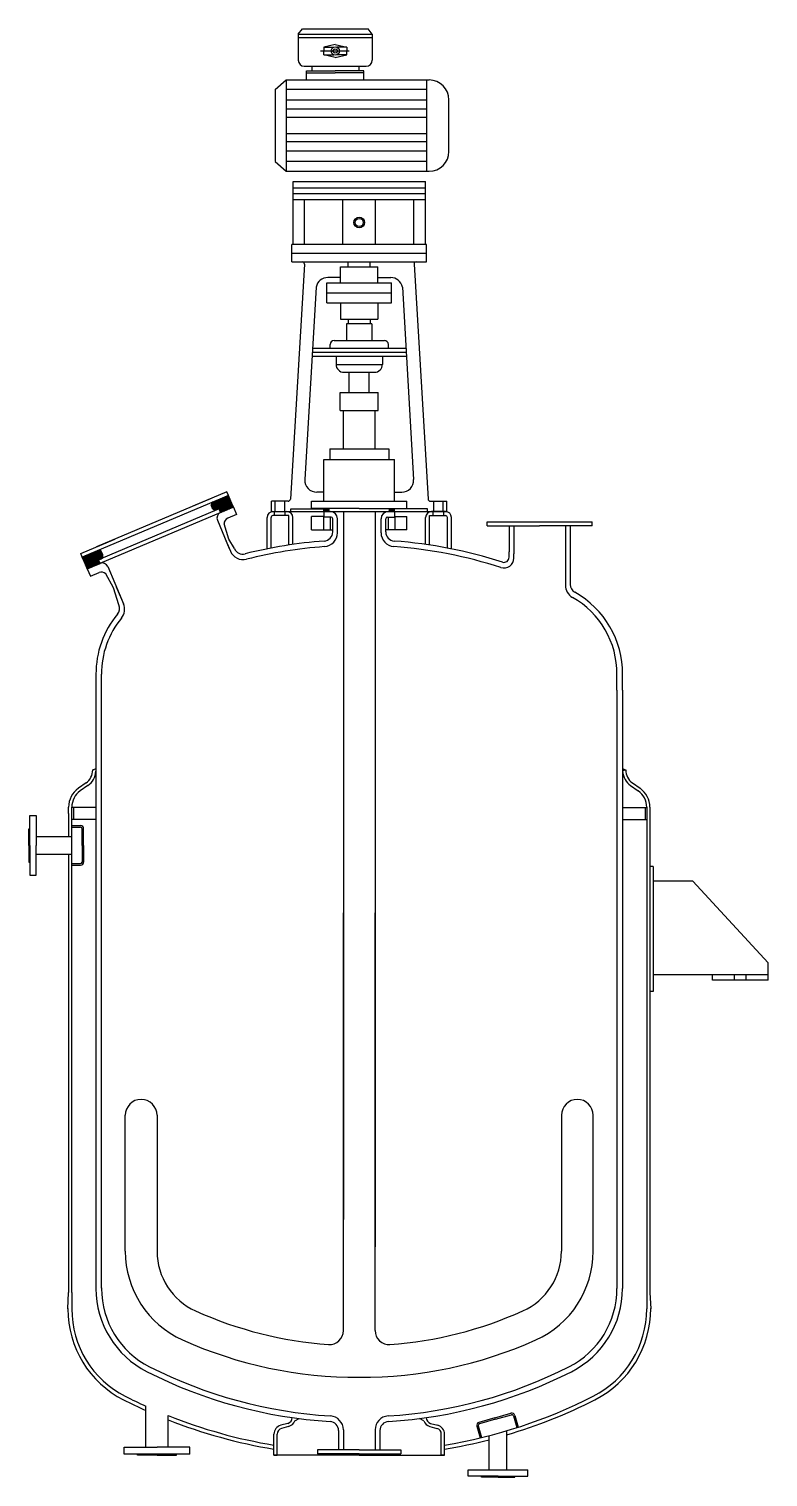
# Model space of a CAD drawing. Extents: x -1761 to -213, y -554 to 626.
# Drawn here: x -1200 to -1013.6, y -554.3 to -189.4 of the extents above; entities that cross this region are included whole.
import ezdxf

# ---------------------------------------------------------------- set-up
doc = ezdxf.new("R2010")
doc.units = 0
doc.linetypes.add('BORDER', pattern=[17, 12, -1, 1, -1, 1, -1])
doc.layers.get('0').update_dxf_attribs({"color": 8, "linetype": 'CONTINUOUS'})
for name, color, linetype in [('1', 8, 'CONTINUOUS'), ('6', 1, 'BORDER'), ('85', 7, 'CONTINUOUS')]:
    doc.layers.add(name, color=color, linetype=linetype)

# ---------------------------------------------------------------- blocks, each defined once
blk = doc.blocks.new('*U8')
at = {"layer": '1'}
for p, q in [((-640.39, 448.41), (-640.54, 448.26)), ((-640.11, 448.41), (-640.54, 447.98)), ((-639.83, 448.41), (-640.54, 447.7)), ((-639.76, 447.61), (-640.54, 448.39)), ((-640.04, 447.61), (-640.54, 448.11)), ((-640.32, 447.61), (-640.54, 447.82, 1)), ((-639.54, 448.41), (-640.34, 447.61)), ((-639.48, 447.61), (-640.28, 448.41)), ((-639.26, 448.41), (-640.06, 447.61)), ((-639.23, 447.65), (-639.99, 448.41)), ((-639.23, 448.15), (-639.78, 447.61)), ((-639.23, 447.93), (-639.71, 448.41)), ((-639.23, 447.87), (-639.5, 447.61)), ((-639.23, 448.22), (-639.43, 448.41))]:
    blk.add_line(p, q, dxfattribs=at)
blk = doc.blocks.new('*U2')
at = {"layer": '1'}
for p, q in [((-624.04, 448.22), (-623.85, 448.41)), ((-624.04, 447.93), (-623.57, 448.41)), ((-624.04, 447.65), (-623.28, 448.41)), ((-624.04, 448.15), (-623.5, 447.61)), ((-624.04, 447.87), (-623.78, 447.61, 1)), ((-624.02, 448.41), (-623.22, 447.61)), ((-623.8, 447.61), (-623, 448.41)), ((-623.73, 448.41), (-622.93, 447.61)), ((-623.52, 447.61), (-622.74, 448.39)), ((-623.45, 448.41), (-622.74, 447.7)), ((-623.24, 447.61), (-622.74, 448.11)), ((-623.17, 448.41), (-622.74, 447.98)), ((-622.95, 447.61), (-622.74, 447.82)), ((-622.89, 448.41), (-622.74, 448.26))]:
    blk.add_line(p, q, dxfattribs=at)
blk = doc.blocks.new('*U3')
at = {"layer": '1'}
for p, q in [((-565.24, 382.85), (-565.24, 382.86)), ((-565.24, 382.84), (-564.81, 382.41)), ((-565.24, 382.57), (-565.06, 382.75)), ((-565.24, 382.29), (-564.88, 382.65)), ((-565.24, 382.56), (-564.99, 382.31)), ((-565.24, 382.28), (-565.17, 382.21, 1)), ((-564.86, 382.38), (-564.7, 382.55))]:
    blk.add_line(p, q, dxfattribs=at)

msp = doc.modelspace()

# ---------------------------------------------------------------- linework, layer by layer
at = {"layer": '1'}
for p, q in [((-1132.07355, -190.73733), (-1131.01748, -189.44612)), ((-1131.01748, -189.44612), (-1114.46961, -189.44612)), ((-1131.01748, -189.44612), (-1114.46961, -189.44612)), ((-1113.41355, -190.73733), (-1114.46961, -189.44612, 6.28319)), ((-1132.07355, -190.73733), (-1113.41055, -190.73733)), ((-1132.07355, -190.73733), (-1132.07355, -197.33965)), ((-1132.07355, -191.58287), (-1113.41055, -191.58287)), ((-1113.41055, -190.73733), (-1113.41055, -197.33965)), ((-1122.74355, -193.40119), (-1125.63254, -194.01305)), ((-1125.63254, -194.01305), (-1123.12684, -194.01305)), ((-1125.63254, -194.01305), (-1125.63254, -194.99816)), ((-1125.63254, -195.98327), (-1125.63254, -194.99816)), ((-1125.63254, -195.98327), (-1123.12684, -195.98327)), ((-1122.74355, -196.59512), (-1125.63254, -195.98327)), ((-1122.74355, -193.40119), (-1119.85455, -194.01305)), ((-1122.74355, -196.59512), (-1119.85455, -195.98327)), ((-1119.85455, -194.01305), (-1122.36025, -194.01305)), ((-1119.85455, -195.98327), (-1122.36025, -195.98327)), ((-1119.85455, -194.01305), (-1119.85455, -194.99816)), ((-1119.85455, -195.98327), (-1119.85455, -194.99816)), ((-1130.57355, -198.83965), (-1114.91055, -198.83965)), ((-1129.99132, -200.00132), (-1122.74355, -200.00132, 6.28319)), ((-1129.99132, -202.30466), (-1129.99132, -200.00132)), ((-1129.99132, -200.52152), (-1122.74355, -200.52152)), ((-1128.68402, -198.83965), (-1128.68402, -200.00132)), ((-1115.49577, -200.00132), (-1122.74355, -200.00132)), ((-1115.49577, -200.52152), (-1122.74355, -200.52152)), ((-1116.80307, -198.83965), (-1116.80307, -200.00132)), ((-1115.49577, -202.30466), (-1115.49577, -200.00132)), ((-1137.92095, -204.72451), (-1135.13577, -202.30466)), ((-1135.13577, -202.30466), (-1099.08021, -202.30466, 1)), ((-1135.13577, -202.30466), (-1135.13577, -225.30999)), ((-1099.72507, -202.30466), (-1099.72507, -225.30999, 6.28319)), ((-1137.92095, -204.72451), (-1137.92095, -222.87947)), ((-1099.72507, -204.73552), (-1135.13577, -204.73552)), ((-1099.72507, -207.39371), (-1135.13577, -207.39371)), ((-1094.08021, -220.30999), (-1094.08021, -207.30466)), ((-1099.72507, -209.68972), (-1135.13577, -209.68972)), ((-1099.72507, -211.77312), (-1135.13577, -211.77312)), ((-1099.72507, -215.83619), (-1135.13577, -215.83619)), ((-1099.72507, -217.91959), (-1135.13577, -217.91959)), ((-1099.72507, -220.2156), (-1135.13577, -220.2156)), ((-1137.92095, -222.87947), (-1135.13577, -225.30999)), ((-1099.72507, -222.87379), (-1135.13577, -222.87379)), ((-1135.13577, -225.30999), (-1099.08021, -225.30999)), ((-1133.36206, -227.893), (-1100.02674, -227.893)), ((-1133.36206, -243.74612), (-1133.36206, -227.893)), ((-1133.36206, -229.44612), (-1100.02674, -229.44612, 6.28319)), ((-1133.36206, -229.44612), (-1100.02674, -229.44612)), ((-1100.02674, -243.74612), (-1100.02674, -227.893)), ((-1133.36206, -230.92401), (-1100.02674, -230.92401)), ((-1133.36206, -232.40191), (-1100.02674, -232.40191)), ((-1130.47692, -243.74612), (-1130.47692, -232.40191)), ((-1120.82774, -243.74612), (-1120.82774, -232.40191)), ((-1112.56106, -243.74612), (-1112.56106, -232.40191)), ((-1102.91188, -243.74612), (-1102.91188, -232.40191)), ((-1099.6944, -243.74612), (-1133.6944, -243.74612)), ((-1133.6944, -248.14612), (-1133.6944, -243.74612)), ((-1099.6944, -248.14612), (-1099.6944, -243.74612, 6.28319)), ((-1133.6944, -245.94612), (-1099.6944, -245.94612)), ((-1133.6944, -245.94612), (-1099.6944, -245.94612)), ((-1130.53124, -248.67585), (-1134.05791, -307.8818)), ((-1133.6944, -248.14612), (-1099.6944, -248.14612)), ((-1121.39032, -249.3631), (-1111.99848, -249.3631)), ((-1121.39032, -253.44612), (-1121.39032, -249.3631)), ((-1119.48514, -249.3631), (-1119.48514, -248.14612, 6.28319)), ((-1113.90366, -249.3631), (-1113.90366, -248.14612)), ((-1111.99848, -253.44612), (-1111.99848, -249.3631)), ((-1102.85756, -248.67585), (-1099.33089, -307.8818, 6.28319)), ((-1127.56124, -254.48223), (-1130.40691, -302.99631)), ((-1124.86495, -253.44612), (-1108.52385, -253.44612)), ((-1124.86495, -258.44612), (-1124.86495, -253.44612)), ((-1121.39032, -252.07357), (-1124.6201, -252.07357, 6.28319)), ((-1111.99848, -252.07357), (-1108.7687, -252.07357)), ((-1108.52385, -258.44612), (-1108.52385, -253.44612)), ((-1105.82756, -254.48223), (-1102.98189, -302.99631, 6.28319)), ((-1124.86495, -255.94612), (-1108.52385, -255.94612)), ((-1124.86495, -258.44612), (-1108.52385, -258.44612)), ((-1121.39032, -258.44612), (-1121.39032, -262.52914)), ((-1111.99848, -258.44612), (-1111.99848, -262.52914)), ((-1121.39032, -262.52914), (-1111.99848, -262.52914)), ((-1119.48514, -262.52914), (-1119.48514, -263.74612)), ((-1113.90366, -262.52914), (-1113.90366, -263.74612)), ((-1113.48514, -263.74612), (-1119.90366, -263.74612)), ((-1119.90366, -263.74612), (-1119.90366, -267.94612)), ((-1113.48514, -263.74612), (-1113.48514, -267.94612)), ((-1104.89117, -269.94612), (-1128.49763, -269.94612)), ((-1124.03446, -269.94612), (-1124.03446, -268.94612)), ((-1123.03446, -267.94612), (-1110.35434, -267.94612)), ((-1109.35434, -269.94612), (-1109.35434, -268.94612, 6.28319)), ((-1104.77386, -271.94612), (-1128.61494, -271.94612)), ((-1104.83252, -270.94612), (-1128.55628, -270.94612)), ((-1122.54576, -271.94612), (-1122.54576, -273.95485, 6.28319)), ((-1110.84305, -271.94612), (-1110.84305, -273.95485)), ((-1122.54576, -273.95485), (-1110.84305, -273.95485)), ((-1120.54576, -275.95485), (-1112.84305, -275.95485, 6.28319)), ((-1119.1944, -281.04612), (-1119.1944, -275.95485)), ((-1114.1944, -281.04612), (-1114.1944, -275.95485)), ((-1121.48623, -281.04612), (-1111.90257, -281.04612)), ((-1121.48623, -285.54612), (-1121.48623, -281.04612)), ((-1111.90257, -285.54612), (-1111.90257, -281.04612)), ((-1121.48623, -285.54612), (-1111.90257, -285.54612)), ((-1120.6944, -295.24612), (-1120.6944, -285.54612)), ((-1112.6944, -295.24612), (-1112.6944, -285.54612)), ((-1124.13403, -295.24612), (-1109.25478, -295.24612)), ((-1124.13403, -295.24612), (-1124.13403, -297.90729)), ((-1109.25478, -295.24612), (-1109.25478, -297.90729)), ((-1125.59357, -297.90729), (-1107.79523, -297.90729)), ((-1125.59357, -308.44612), (-1125.59357, -297.90729)), ((-1107.79523, -308.44612), (-1107.79523, -297.90729)), ((-1150.06871, -306.05322), (-1158.644, -309.67299)), ((-1149.67982, -306.97451), (-1150.06871, -306.05322, 6.28319)), ((-1125.59357, -306.16989), (-1127.40861, -306.17198)), ((-1107.79523, -306.16989), (-1105.9802, -306.17198)), ((-1149.67982, -306.97451), (-1186.53121, -322.53007)), ((-1148.82427, -309.00133), (-1185.67565, -324.5569)), ((-1148.43538, -309.92262), (-1185.28676, -325.47818)), ((-1154.03757, -307.72854), (-1182.95123, -319.93347, 6.28319)), ((-1153.7418, -310.20875), (-1153.97514, -309.65598, 6.28319)), ((-1153.54922, -308.60784), (-1149.67982, -306.97451, 6.28319)), ((-1148.82427, -309.00133), (-1152.69366, -310.63467)), ((-1148.43538, -309.92262), (-1151.65987, -311.28373)), ((-1148.82427, -309.00133), (-1149.67982, -306.97451, 6.28319)), ((-1148.43538, -309.92262), (-1148.82427, -309.00133)), ((-1148.43538, -309.92262), (-1147.6576, -311.76519)), ((-1134.65685, -308.44612), (-1138.7944, -308.44612)), ((-1138.7944, -311.04612), (-1138.7944, -308.44612)), ((-1137.8944, -311.04612), (-1137.8944, -308.44612)), ((-1135.4944, -311.04612), (-1135.4944, -308.44612)), ((-1128.6944, -308.44612), (-1104.6944, -308.44612)), ((-1128.6944, -310.24612), (-1128.6944, -308.44612)), ((-1128.6944, -310.24612), (-1128.6944, -308.44612)), ((-1104.6944, -310.24612), (-1104.6944, -308.44612)), ((-1104.6944, -310.24612), (-1104.6944, -308.44612)), ((-1098.73195, -308.44612), (-1094.5944, -308.44612, 1)), ((-1097.8944, -311.04612), (-1097.8944, -308.44612)), ((-1095.4944, -311.04612), (-1095.4944, -308.44612)), ((-1094.5944, -311.04612), (-1094.5944, -308.44612)), ((-1152.45847, -313.24899), (-1149.46881, -320.33154)), ((-1151.65987, -311.28373), (-1152.04876, -310.36244)), ((-1147.6576, -311.76519, -6.28319), (-1149.86868, -312.69852, 6.28319)), ((-1139.9444, -320.45134), (-1139.9444, -312.54612)), ((-1138.9444, -320.25555), (-1138.9444, -312.54612)), ((-1138.7944, -311.04612), (-1094.5944, -311.04612, 1)), ((-1138.7944, -311.04612), (-1094.5944, -311.04612)), ((-1138.7944, -311.04612), (-1094.5944, -311.04612)), ((-1138.4444, -311.04612), (-1134.9444, -311.04612)), ((-1134.4444, -312.04612), (-1138.4444, -312.04612)), ((-1138.0444, -312.04612), (-1138.0444, -311.04612, 6.28319)), ((-1135.3444, -312.04612), (-1135.3444, -311.04612, 6.28319)), ((-1134.4444, -319.48418), (-1134.4444, -312.04612, 1)), ((-1133.9444, -310.34612), (-1125.5944, -310.34612)), ((-1133.9444, -311.04612), (-1133.9444, -310.34612)), ((-1133.4444, -319.33692), (-1133.4444, -312.54612)), ((-1116.6944, -310.24612), (-1128.6944, -310.24612, 1)), ((-1125.5944, -312.24612), (-1128.6944, -312.24612, 6.28319)), ((-1128.6944, -315.64612), (-1128.6944, -312.24612)), ((-1125.6944, -312.24612), (-1125.6944, -315.64612)), ((-1123.7944, -312.44612), (-1125.6944, -312.44612)), ((-1125.5944, -311.04612), (-1125.5944, -310.24612)), ((-1125.5944, -311.04612), (-1107.7944, -311.04612)), ((-1125.5944, -311.04612), (-1125.5944, -312.44612)), ((-1124.2894, -311.04612), (-1124.2894, -310.24612)), ((-1123.9944, -312.44612), (-1123.9944, -315.64612, 6.28319)), ((-1123.3944, -316.18213), (-1123.3944, -312.84612)), ((-1122.1944, -316.38269), (-1122.1944, -312.84612, 1)), ((-1120.6944, -311.04612), (-1120.6944, -489.41948, 6.28319)), ((-1120.6944, -311.04612), (-1120.6944, -489.41948)), ((-1116.6944, -310.24612), (-1104.6944, -310.24612)), ((-1112.6944, -311.04612), (-1112.6944, -496.2741)), ((-1112.6944, -311.04612), (-1112.6944, -496.2741, 1)), ((-1111.1944, -316.38269), (-1111.1944, -312.84612)), ((-1109.9944, -316.18213), (-1109.9944, -312.84612)), ((-1109.5944, -312.44612), (-1107.6944, -312.44612)), ((-1109.3944, -312.44612), (-1109.3944, -315.64612)), ((-1109.0994, -311.04612), (-1109.0994, -310.24612)), ((-1107.7944, -311.04612), (-1107.7944, -310.24612)), ((-1099.4444, -310.34612), (-1107.7944, -310.34612)), ((-1107.7944, -311.04612), (-1107.7944, -312.44612)), ((-1107.7944, -312.24612), (-1104.6944, -312.24612, 6.28319)), ((-1107.6944, -312.24612), (-1107.6944, -315.64612)), ((-1104.6944, -315.64612), (-1104.6944, -312.24612)), ((-1104.6944, -315.64612), (-1104.6944, -312.24612)), ((-1099.9444, -319.33692), (-1099.9444, -312.54612)), ((-1099.4444, -311.04612), (-1099.4444, -310.34612)), ((-1098.9444, -312.04612), (-1094.9444, -312.04612)), ((-1098.9444, -319.48418), (-1098.9444, -312.04612)), ((-1094.9444, -311.04612), (-1098.4444, -311.04612)), ((-1098.0444, -312.04612), (-1098.0444, -311.04612, 6.28319)), ((-1095.3444, -312.04612), (-1095.3444, -311.04612, 6.28319)), ((-1094.4444, -320.25555), (-1094.4444, -312.54612)), ((-1093.4444, -320.45134), (-1093.4444, -312.54612)), ((-1084.4444, -313.61405), (-1057.9444, -313.61405)), ((-1084.4444, -314.61405), (-1084.4444, -313.61405)), ((-1057.9444, -314.61405), (-1057.9444, -313.61405)), ((-1149.58255, -318.00494), (-1150.77016, -314.15572)), ((-1128.6944, -315.64612), (-1123.3944, -315.64612)), ((-1104.6944, -315.64612), (-1109.9944, -315.64612)), ((-1084.4444, -314.61405), (-1071.1944, -314.61405, 6.28319)), ((-1078.8944, -314.61405), (-1078.8944, -321.16606)), ((-1077.6944, -314.61405), (-1077.6944, -321.71786)), ((-1057.9444, -314.61405), (-1071.1944, -314.61405)), ((-1064.6944, -314.61405), (-1064.6944, -327.21891)), ((-1063.4944, -314.61405), (-1063.4944, -327.73134)), ((-1186.92009, -321.60879), (-1178.34481, -317.98902)), ((-1182.66181, -320.89674), (-1186.53121, -322.53007)), ((-1150.31958, -318.31606), (-1149.18068, -321.01413, 6.28319)), ((-1148.15385, -320.361), (-1149.58255, -318.00494)), ((-1186.53121, -322.53007), (-1186.92009, -321.60879)), ((-1185.67565, -324.5569), (-1186.53121, -322.53007, 6.28319)), ((-1185.67565, -324.5569), (-1181.80625, -322.92357)), ((-1185.28676, -325.47818), (-1185.67565, -324.5569)), ((-1185.28676, -325.47818), (-1182.06226, -324.11707)), ((-1182.06226, -324.11707), (-1182.45115, -323.19579, 6.28319)), ((-1181.38034, -321.87543), (-1181.61367, -321.32266)), ((-1078.8944, -322.54682), (-1078.8944, -321.16376)), ((-1077.6944, -322.75684), (-1077.6944, -321.6703, 6.28319)), ((-1185.28676, -325.47818), (-1184.50898, -327.32075)), ((-1184.50898, -327.32075, -6.28319), (-1182.2979, -326.38742, 6.28319)), ((-1178.69514, -330.29384), (-1180.62493, -326.7579, 6.28319)), ((-1180.097, -324.91567), (-1176.57937, -333.24899)), ((-1064.6944, -327.15781), (-1064.6944, -329.61173, 6.28319)), ((-1063.4944, -327.66434), (-1063.4944, -329.38226)), ((-1177.33839, -334.53659), (-1178.69514, -330.29384)), ((-1177.95811, -329.98273), (-1176.1451, -334.27779)), ((-1183.09392, -352.04612), (-1183.0944, -506.65255)), ((-1181.6944, -506.75242), (-1181.69389, -352.04612)), ((-1051.6944, -356.04612), (-1051.6944, -351.89625)), ((-1051.6944, -356.04612), (-1051.6944, -351.89625)), ((-1050.2944, -356.04612), (-1050.2944, -351.89625, 6.28319)), ((-1050.2944, -356.04612), (-1050.2944, -351.89625, 6.28319)), ((-1051.6944, -356.04612), (-1051.6944, -506.64051)), ((-1051.6944, -356.04612), (-1051.6944, -360.94612)), ((-1050.2944, -356.04612), (-1050.2944, -506.79599)), ((-1051.6944, -366.14612), (-1051.6944, -506.64051)), ((-1051.6944, -366.14612), (-1051.6944, -506.64051)), ((-1181.6944, -506.75242), (-1181.6944, -371.04612)), ((-1050.2944, -371.06262), (-1050.2944, -506.79599)), ((-1050.2944, -371.06262), (-1050.2944, -506.79599)), ((-1050.2944, -371.06262), (-1050.2944, -506.79599)), ((-1183.6944, -376.14612), (-1183.0944, -375.79971, 6.28319)), ((-1049.6944, -376.14612), (-1050.2944, -375.79971, 6.28319)), ((-1049.6944, -376.14612), (-1050.2944, -375.79971, 6.28319)), ((-1185.60009, -379.42273), (-1187.52114, -380.76786)), ((-1183.6944, -376.14612), (-1183.8944, -376.14612)), ((-1049.6944, -376.14612), (-1050.2944, -376.49253)), ((-1049.6944, -376.14612), (-1050.2944, -376.49253)), ((-1049.6944, -376.14612), (-1049.4944, -376.14612)), ((-1049.6944, -376.14612), (-1049.4944, -376.14612)), ((-1047.78871, -379.42273), (-1045.86766, -380.76786)), ((-1185.14123, -380.07805), (-1187.06228, -381.42318, 6.28319)), ((-1048.24757, -380.07805), (-1046.32652, -381.42318, 6.28319)), ((-1189.9944, -387.14612), (-1189.9944, -385.51894)), ((-1189.1944, -387.14612), (-1189.1944, -385.51894)), ((-1183.0944, -385.64612), (-1189.1944, -385.64612)), ((-1188.7944, -385.64612), (-1188.7944, -388.64612)), ((-1050.2944, -385.64612), (-1044.1944, -385.64612)), ((-1044.5944, -385.64612), (-1044.5944, -388.64612)), ((-1044.1944, -385.51894), (-1044.1944, -511.96328)), ((-1044.1944, -385.51894), (-1044.1944, -511.96328)), ((-1044.1944, -385.51894), (-1044.1944, -511.96328)), ((-1043.3944, -385.51894), (-1043.3944, -507.79457)), ((-1043.3944, -385.51894), (-1043.3944, -507.79457)), ((-1199.7944, -395.14612), (-1199.7944, -387.64612)), ((-1199.7944, -387.64612), (-1198.1944, -387.64612)), ((-1198.1944, -387.64612), (-1198.1944, -395.14612)), ((-1189.9944, -387.14612), (-1189.9944, -392.89612)), ((-1189.1944, -472.78016), (-1189.1944, -387.22176, 1)), ((-1183.0944, -388.64612), (-1189.1944, -388.64612)), ((-1189.1944, -390.14612), (-1186.9944, -390.14612)), ((-1050.2944, -388.64612), (-1044.1944, -388.64612)), ((-1199.9944, -395.14612), (-1199.9944, -390.94612)), ((-1199.9944, -390.94612), (-1199.7944, -390.94612)), ((-1198.1944, -392.89612), (-1189.1944, -392.89612)), ((-1189.1944, -390.54612), (-1186.9944, -390.54612)), ((-1186.5944, -395.14612), (-1186.5944, -390.94612, 6.28319)), ((-1186.1944, -395.14612), (-1186.1944, -390.94612, 6.28319)), ((-1199.9944, -395.14612), (-1199.9944, -399.34612)), ((-1199.7944, -395.14612), (-1199.7944, -402.64612)), ((-1198.1944, -402.64612), (-1198.1944, -395.14612)), ((-1198.1944, -397.39612), (-1189.1944, -397.39612)), ((-1189.9944, -397.39612), (-1189.9944, -471.29612)), ((-1186.5944, -395.14612), (-1186.5944, -399.34612)), ((-1186.1944, -395.14612), (-1186.1944, -399.34612)), ((-1199.9944, -399.34612), (-1199.7944, -399.34612)), ((-1189.1944, -399.74612), (-1186.9944, -399.74612)), ((-1189.1944, -400.14612), (-1186.9944, -400.14612)), ((-1042.5944, -400.46525), (-1043.3944, -400.46525)), ((-1042.5944, -400.46525), (-1042.5944, -431.96525)), ((-1199.7944, -402.64612), (-1198.1944, -402.64612)), ((-1032.5944, -404.14612), (-1042.5944, -404.14612)), ((-1032.5944, -404.14612), (-1013.5944, -424.74612)), ((-1112.6944, -517.40517), (-1112.6944, -412.16413)), ((-1120.6944, -517.40517), (-1120.6944, -420.07251, 6.28319)), ((-1013.5944, -429.14612), (-1013.5944, -424.74612)), ((-1013.5944, -427.74612), (-1042.5944, -427.74612)), ((-1027.5944, -429.14612), (-1027.5944, -427.74612)), ((-1013.5944, -429.14612), (-1027.5944, -429.14612)), ((-1022.0944, -429.14612), (-1022.0944, -427.74612)), ((-1019.0944, -429.14612), (-1019.0944, -427.74612)), ((-1042.5944, -431.96525), (-1043.3944, -431.96525)), ((-1175.6944, -497.4018), (-1175.6944, -463.14834, 1)), ((-1175.6944, -497.4018), (-1175.6944, -463.14834)), ((-1167.6944, -463.14834), (-1167.6944, -497.4018, 6.28319)), ((-1065.6944, -463.14834), (-1065.6944, -497.4018, 6.28319)), ((-1057.6944, -497.4018), (-1057.6944, -463.14834, 6.28319)), ((-1057.6944, -497.4018), (-1057.6944, -463.14834)), ((-1189.9944, -470.57545), (-1189.9944, -507.79612)), ((-1189.1944, -507.79612), (-1189.1944, -469.09142)), ((-1183.0944, -506.64612), (-1183.0944, -506.79599)), ((-1181.6944, -506.64612), (-1181.6944, -506.79599, 6.28319)), ((-1051.6944, -506.64612), (-1051.6944, -506.79599, 6.28319)), ((-1050.2944, -506.64612), (-1050.2944, -506.79599, 6.28319)), ((-1190.1944, -511.96328), (-1189.9944, -507.79612)), ((-1189.1944, -507.79612), (-1189.1944, -511.96328)), ((-1043.3944, -507.79457), (-1043.1944, -511.96328, 6.28319)), ((-1190.1944, -511.79612), (-1190.1944, -511.96328)), ((-1189.1944, -511.79612), (-1189.1944, -511.96328)), ((-1044.1944, -511.79612), (-1044.1944, -511.96328)), ((-1043.1944, -511.79612), (-1043.1944, -511.96328)), ((-1170.5444, -546.75359), (-1170.5444, -536.4176)), ((-1164.8444, -546.75359), (-1164.8444, -538.83844)), ((-1132.94795, -540.16007), (-1131.88613, -539.56746)), ((-1100.44085, -540.16007), (-1101.50267, -539.56746, 6.28319)), ((-1100.44085, -540.16007), (-1101.50267, -539.56746)), ((-1082.4634, -539.36878), (-1086.5007, -540.52645)), ((-1082.35315, -539.75328), (-1086.39044, -540.91096)), ((-1082.4634, -539.36878), (-1078.4261, -538.2111, 6.28319)), ((-1082.35315, -539.75328), (-1078.31585, -538.59561)), ((-1077.82109, -538.86986), (-1076.96602, -541.85182)), ((-1077.43658, -538.7596), (-1076.58501, -541.7294, 6.28319)), ((-1138.1944, -548.83379), (-1138.1944, -543.4822)), ((-1137.3944, -548.83379), (-1137.3944, -543.4822)), ((-1134.70617, -540.78268), (-1136.48968, -541.26057, 6.28319)), ((-1134.49912, -541.55542), (-1136.28263, -542.03331, 6.28319)), ((-1121.8944, -542.61288), (-1121.8944, -547.44612)), ((-1120.6944, -542.41249), (-1120.6944, -547.44612)), ((-1112.6944, -542.41249), (-1112.6944, -547.44612)), ((-1111.4944, -542.61288), (-1111.4944, -547.44612)), ((-1098.88968, -541.55542), (-1097.10617, -542.03331, 6.28319)), ((-1098.68263, -540.78268), (-1096.89912, -541.26057, 6.28319)), ((-1095.9944, -548.83379), (-1095.9944, -543.4822)), ((-1095.1944, -548.83379), (-1095.1944, -543.4822)), ((-1087.0492, -541.51597), (-1086.21187, -544.43609)), ((-1086.66469, -541.40572), (-1085.82273, -544.34198)), ((-1079.4444, -552.50278), (-1079.4444, -542.61685)), ((-1175.9444, -546.75359), (-1167.6944, -546.75359)), ((-1175.9444, -548.55359), (-1175.9444, -546.75359)), ((-1159.4444, -546.75359), (-1167.6944, -546.75359)), ((-1159.4444, -548.55359), (-1159.4444, -546.75359)), ((-1083.9444, -552.50278), (-1083.9444, -543.86986)), ((-1159.4444, -548.55359), (-1175.9444, -548.55359)), ((-1172.6444, -548.75359), (-1172.6444, -548.55359)), ((-1167.6944, -548.75359), (-1172.6444, -548.75359)), ((-1167.6944, -548.75359), (-1162.7444, -548.75359)), ((-1162.7444, -548.75359), (-1162.7444, -548.55359)), ((-1116.6944, -548.83379), (-1138.1944, -548.83379)), ((-1138.1944, -548.83379), (-1137.3944, -548.83379)), ((-1116.6944, -547.44612), (-1127.1944, -547.44612)), ((-1127.1944, -547.44612), (-1127.1944, -548.44612)), ((-1116.6944, -548.44612), (-1127.1944, -548.44612)), ((-1116.6944, -547.44612), (-1106.1944, -547.44612)), ((-1116.6944, -548.44612), (-1106.1944, -548.44612)), ((-1116.6944, -548.83379), (-1095.1944, -548.83379)), ((-1106.1944, -547.44612), (-1106.1944, -548.44612, 6.28319)), ((-1095.1944, -548.83379), (-1095.9944, -548.83379)), ((-1089.1944, -554.10278), (-1089.1944, -552.50278)), ((-1089.1944, -552.50278), (-1081.6944, -552.50278)), ((-1081.6944, -554.10278), (-1089.1944, -554.10278)), ((-1085.8944, -554.30278), (-1085.8944, -554.10278)), ((-1081.6944, -554.30278), (-1085.8944, -554.30278)), ((-1081.6944, -552.50278), (-1074.1944, -552.50278)), ((-1081.6944, -554.10278), (-1074.1944, -554.10278)), ((-1081.6944, -554.30278), (-1077.4944, -554.30278)), ((-1077.4944, -554.30278), (-1077.4944, -554.10278)), ((-1074.1944, -554.10278), (-1074.1944, -552.50278))]:
    msp.add_line(p, q, dxfattribs=at)
at = {"layer": '1', "color": 4}
msp.add_line((-1126.48126, -194.99816), (-1119.23419, -194.99816), dxfattribs=at)
at = {"layer": '1'}
for centre, radius in [((-1122.74355, -194.99816), 1.05705), ((-1122.74355, -194.99816), 0.53235), ((-1116.6944, -238.20889), 1.3501), ((-1116.6944, -238.20889), 1.02422)]:
    msp.add_circle(centre, radius, dxfattribs=at)
for centre, radius, start, end in [((-1130.57355, -197.33965), 1.5, 180, 270), ((-1114.91055, -197.33965), 1.5, 270, 0), ((-1099.08021, -207.30466), 5, 0, 90), ((-1099.08021, -220.30999), 5, 270, 0), ((-1131.03035, -248.64612), 0.5, 356.5911367, 90), ((-1102.35845, -248.64612), 0.5, 90, 183.4088633), ((-1124.6201, -255.07357), 3, 90, 168.6318128), ((-1108.7687, -255.07357), 3, 11.3681872, 90), ((-1123.03446, -268.94612), 1, 90, 180), ((-1110.35434, -268.94612), 1, 0, 90), ((-1120.54576, -273.95485), 2, 180, 270), ((-1112.84305, -273.95485), 2, 270, 0), ((-1127.41205, -303.17198), 3, 176.6430762, 270.0658702), ((-1105.97675, -303.17198), 3, 269.9341298, 3.3569238), ((-1153.23811, -309.34487), 0.8, 112.8854, 202.8854), ((-1134.65685, -307.84612), 0.6, 270, 356.5911367), ((-1098.73195, -307.84612), 0.6, 183.4088633, 270), ((-1153.00477, -309.89764), 0.8, 202.8854, 292.8854), ((-1151.07654, -312.66566), 1.5, 112.8854, 202.8854), ((-1149.27233, -314.07495), 1.5, 112.8854, 183.0865236), ((-1138.4444, -312.54612), 1.5, 90, 180), ((-1138.4444, -312.54612), 0.5, 90, 180), ((-1134.9444, -312.54612), 1.5, 0, 90), ((-1123.9944, -312.84612), 1.8, 0, 90), ((-1123.7944, -312.84612), 0.4, 0, 90), ((-1109.3944, -312.84612), 1.8, 90, 180), ((-1109.5944, -312.84612), 0.4, 90, 180), ((-1098.4444, -312.54612), 1.5, 90, 180), ((-1094.9444, -312.54612), 1.5, 0, 90), ((-1094.9444, -312.54612), 0.5, 0, 90), ((-1125.6944, -316.18213), 2.3, 274.2762308, 0), ((-1125.6944, -316.38269), 3.5, 274.2833415, 0), ((-1107.6944, -316.38269), 3.5, 180, 265.7166585), ((-1107.6944, -316.18213), 2.3, 180, 265.7237692), ((-1182.3507, -321.63377), 0.8, 22.8854, 112.8854), ((-1145.95618, -319.65302), 3.5, 202.8853805, 284.0540051), ((-1146.03489, -319.46655), 2.3, 202.8853805, 284.0687554), ((-1116.6944, -436.54612), 118.4, 94.2762308, 104.0687554), ((-1116.6944, -436.54612), 117, 94.2833415, 104.0540051), ((-1116.6944, -436.54612), 117, 72.215403, 85.7166585), ((-1116.6944, -436.54612), 118.4, 72.2461082, 85.7237692), ((-1181.47893, -325.499), 1.5, 22.8854, 112.8854), ((-1182.11737, -322.18654), 0.8, 292.8854, 22.8854), ((-1080.1944, -322.75684), 2.5, 252.215403, 0), ((-1080.1944, -322.54682), 1.3, 252.2461082, 0), ((-1181.72758, -327.77484), 1.5, 42.6842764, 112.8854), ((-1061.1944, -329.61173), 3.5, 180, 240.5155387), ((-1061.1944, -329.38226), 2.3, 180, 240.76636), ((-1073.7944, -351.89625), 23.5, 359.6346038, 60.76636), ((-1179.45734, -335.43103), 2.3, 320.3432432, 22.8853805), ((-1179.3696, -335.6389), 3.5, 320.5760894, 22.8853805), ((-1073.7944, -351.89625), 22.1, 359.6114562, 60.5155387), ((-1159.5944, -351.89625), 23.5, 140.3432432, 180.3653962), ((-1159.5944, -351.89625), 22.1, 140.5760894, 180.3885438), ((-1187.8944, -376.14612), 4, 305, 0), ((-1187.8944, -376.14612), 4.8, 305, 355.9444798), ((-1045.4944, -376.14612), 4.8, 184.0555202, 235), ((-1045.4944, -376.14612), 4, 180, 235), ((-1184.1944, -385.51894), 5.8, 125, 180), ((-1184.1944, -385.51894), 5, 125, 180), ((-1049.1944, -385.51894), 5, 0, 55), ((-1049.1944, -385.51894), 5.8, 0, 55), ((-1186.9944, -390.94612), 0.8, 0, 90), ((-1186.9944, -390.94612), 0.4, 0, 90), ((-1186.9944, -399.34612), 0.8, 270, 0), ((-1186.9944, -399.34612), 0.4, 270, 0), ((-1171.6944, -463.14834), 4, 0, 180), ((-1061.6944, -463.14834), 4, 0, 180), ((-1151.1944, -497.4018), 24.5, 180, 245.8060186), ((-1151.1944, -497.4018), 16.5, 180, 245.8060186), ((-1082.1944, -497.4018), 16.5, 294.1939814, 0), ((-1082.1944, -497.4018), 24.5, 294.1939814, 0), ((-1159.5944, -506.79599), 23.5, 180, 243.1244059), ((-1159.5944, -506.79599), 22.1, 180, 243.1244059), ((-1073.7944, -506.79599), 22.1, 296.8755941, 0), ((-1073.7944, -506.79599), 23.5, 296.8755941, 0), ((-1164.5444, -511.96328), 25.65, 180, 243.1244059), ((-1164.5444, -511.96328), 24.65, 180, 243.1244059), ((-1117.38366, -422.14834), 99, 245.8060186, 265.910382), ((-1116.00515, -422.14834), 99, 274.089618, 294.1939814), ((-1068.8444, -511.96328), 24.65, 296.8755941, 0), ((-1068.8444, -511.96328), 25.65, 296.8755941, 0.3733957), ((-1124.1944, -517.40517), 3.5, 265.910382, 0), ((-1109.1944, -517.40517), 3.5, 180, 274.089618), ((-1117.38366, -422.14834), 107, 245.8060186, 270.3690808), ((-1116.00515, -422.14834), 107, 269.6309192, 294.1939814), ((-1116.6944, -422.14612), 118.4, 243.1244059, 266.4374867), ((-1116.6944, -422.14612), 117, 243.1244059, 266.4315662), ((-1116.6944, -422.14612), 117, 273.5684338, 296.8755941), ((-1116.6944, -422.14612), 118.4, 273.5625133, 296.8755941), ((-1116.6944, -417.54612), 131.5, 243.1244059, 245.8262124), ((-1116.6944, -417.54612), 130.5, 243.1244059, 245.6289849), ((-1116.6944, -417.54612), 130.5, 279.4827674, 296.8755941), ((-1116.6944, -417.54612), 131.5, 286.4554636, 296.8755941), ((-1116.6944, -417.54612), 130.5, 248.3481678, 260.5172326), ((-1116.6944, -417.54612), 131.5, 248.5210302, 260.5900029), ((-1135.0944, -539.33379), 1.5, 285, 0), ((-1124.1944, -542.41249), 3.5, 0, 86.4315662), ((-1109.1944, -542.41249), 3.5, 93.5684338, 180), ((-1098.2944, -539.33379), 1.5, 180, 255), ((-1078.20559, -538.98011), 0.8, 16, 106), ((-1078.20559, -538.98011), 0.4, 16, 106), ((-1135.8944, -543.4822), 2.3, 105, 180), ((-1135.8944, -543.4822), 1.5, 105, 180), ((-1135.0944, -539.33379), 2.3, 285, 338.9456197), ((-1124.1944, -542.61288), 2.3, 0, 86.4374867), ((-1109.1944, -542.61288), 2.3, 93.5625133, 180), ((-1098.2944, -539.33379), 2.3, 201.0543803, 255), ((-1097.4944, -543.4822), 1.5, 0, 75), ((-1097.4944, -543.4822), 2.3, 0, 75), ((-1086.28019, -541.29546), 0.8, 106, 196), ((-1086.28019, -541.29546), 0.4, 106, 196), ((-1116.6944, -417.54612), 131.5, 279.4099971, 284.4212695)]:
    msp.add_arc(centre, radius, start, end, dxfattribs=at)
at = {"layer": '6'}
for p, q in [((-1154.02921, -309.46384), (-1151.9355, -310.31463)), ((-1154.01614, -309.53108), (-1153.66572, -308.66874)), ((-1151.54463, -310.14964), (-1154.01314, -309.14655)), ((-1152.32637, -310.47963), (-1153.89684, -309.84146)), ((-1153.88534, -308.87466), (-1151.15376, -309.98465)), ((-1153.85689, -309.93609), (-1153.2691, -308.4896)), ((-1153.68714, -310.31523), (-1152.87824, -308.32461)), ((-1150.7629, -309.81966), (-1153.63735, -308.65161)), ((-1153.46074, -310.55498), (-1152.48737, -308.15962)), ((-1150.37203, -309.65467), (-1153.25441, -308.4834)), ((-1153.18639, -310.67675), (-1152.0965, -307.99462)), ((-1152.92153, -308.29484), (-1152.86354, -308.31841)), ((-1152.86614, -310.68554), (-1151.70563, -307.82963)), ((-1152.86354, -308.31841), (-1149.98116, -309.48967)), ((-1152.48603, -310.54702), (-1151.31476, -307.66464)), ((-1149.59029, -309.32468), (-1152.47267, -308.15341)), ((-1152.09517, -310.38203), (-1150.9239, -307.49965)), ((-1152.08181, -307.98842), (-1149.19942, -309.15969)), ((-1151.73837, -311.09778), (-1151.31343, -310.05205)), ((-1151.7043, -310.21704), (-1150.53303, -307.33466)), ((-1151.69094, -307.82343), (-1148.8309, -308.98562)), ((-1151.45496, -311.19723), (-1150.92256, -309.88706)), ((-1151.31343, -310.05205), (-1150.14216, -307.16967)), ((-1148.99589, -308.59475), (-1151.30007, -307.65844)), ((-1151.15376, -309.98465), (-1149.84359, -310.51705)), ((-1151.06409, -311.03224), (-1150.53169, -309.72206)), ((-1150.92256, -309.88706), (-1149.75129, -307.00467)), ((-1150.9092, -307.49345), (-1149.16088, -308.20388)), ((-1150.7629, -309.81966), (-1149.45272, -310.35205)), ((-1150.67322, -310.86725), (-1150.14083, -309.55707)), ((-1150.53169, -309.72206), (-1149.545, -307.29391)), ((-1149.32588, -307.81302), (-1150.51834, -307.32845)), ((-1150.37203, -309.65467), (-1149.06185, -310.18706)), ((-1150.28235, -310.70225), (-1149.74996, -309.39208)), ((-1150.14083, -309.55707), (-1149.38001, -307.68477)), ((-1150.12747, -307.16346), (-1149.49087, -307.42215)), ((-1149.98116, -309.48967), (-1148.67099, -310.02207)), ((-1149.89149, -310.53726), (-1149.35909, -309.22709)), ((-1149.75129, -307.00467), (-1149.70999, -306.90304)), ((-1149.74996, -309.39208), (-1149.21502, -308.07564)), ((-1149.7366, -306.99847), (-1149.65586, -307.03128)), ((-1149.59029, -309.32468), (-1148.50092, -309.76736)), ((-1149.50062, -310.37227), (-1148.96822, -309.0621)), ((-1149.35909, -309.22709), (-1149.05003, -308.46651)), ((-1149.19942, -309.15969), (-1148.66591, -309.37649)), ((-1149.10975, -310.20728), (-1148.72004, -309.24824)), ((-1148.96822, -309.0621), (-1148.88503, -308.85738)), ((-1148.71888, -310.04229), (-1148.55505, -309.63911)), ((-1152.71779, -310.64439), (-1153.7313, -310.23255)), ((-1151.9355, -310.31463), (-1150.62533, -310.84703)), ((-1151.93158, -310.64005), (-1151.01619, -311.01202)), ((-1151.90336, -310.70691), (-1151.7043, -310.21704)), ((-1151.76659, -311.03092), (-1151.40706, -311.17701)), ((-1151.54463, -310.14964), (-1150.23446, -310.68204)), ((-1184.14634, -323.91135), (-1182.97507, -321.02897)), ((-1183.75547, -323.74636), (-1182.58634, -320.86926)), ((-1183.3646, -323.58137), (-1182.25065, -320.84005)), ((-1182.97373, -323.41638), (-1181.96463, -320.93309)), ((-1181.48764, -321.62122), (-1182.96037, -321.02277)), ((-1181.66213, -321.22649), (-1182.56001, -320.86163)), ((-1186.51503, -322.5684), (-1186.49288, -322.51389)), ((-1183.5958, -323.67896), (-1186.47818, -322.50769)), ((-1183.98667, -323.84395), (-1186.38859, -322.86792)), ((-1186.35003, -322.95927), (-1186.10201, -322.3489)), ((-1186.2236, -323.25879), (-1184.37754, -324.00895)), ((-1186.18504, -323.35014), (-1185.71114, -322.18391)), ((-1186.08732, -322.3427), (-1183.20493, -323.51397)), ((-1184.76841, -324.17394), (-1186.05861, -323.64966)), ((-1186.02005, -323.74101), (-1185.32027, -322.01892)), ((-1185.15927, -324.33893), (-1185.89362, -324.04052)), ((-1185.85506, -324.13187), (-1184.92941, -321.85393)), ((-1185.72863, -324.43139), (-1185.55014, -324.50392)), ((-1182.81407, -323.34898), (-1185.69645, -322.17771)), ((-1185.69007, -324.52274), (-1184.53854, -321.68894)), ((-1185.55014, -324.50392), (-1184.23997, -325.03632)), ((-1185.52508, -324.91361), (-1185.31894, -324.40633)), ((-1185.36008, -325.30448), (-1184.92807, -324.24134)), ((-1185.31894, -324.40633), (-1184.14767, -321.52394)), ((-1185.30558, -322.01272), (-1182.4232, -323.18399)), ((-1185.15927, -324.33893), (-1183.8491, -324.87132)), ((-1185.0696, -325.38652), (-1184.5372, -324.07634)), ((-1184.92807, -324.24134), (-1183.7568, -321.35895)), ((-1182.03233, -323.019), (-1184.91471, -321.84773)), ((-1184.76841, -324.17394), (-1183.45823, -324.70633)), ((-1184.67873, -325.22153), (-1184.14634, -323.91135)), ((-1184.5372, -324.07634), (-1183.36593, -321.19396)), ((-1181.66324, -322.84515), (-1184.52384, -321.68273)), ((-1184.37754, -324.00895), (-1183.06736, -324.54134)), ((-1184.28786, -325.05653), (-1183.75547, -323.74636)), ((-1184.13298, -321.51774), (-1181.43993, -322.61207)), ((-1183.98667, -323.84395), (-1182.6765, -324.37635)), ((-1183.897, -324.89154), (-1183.3646, -323.58137)), ((-1181.33081, -322.33259), (-1183.74211, -321.35275)), ((-1183.5958, -323.67896), (-1182.28563, -324.21136)), ((-1183.50613, -324.72655), (-1182.97373, -323.41638)), ((-1183.36593, -321.19396), (-1183.33171, -321.10974)), ((-1183.35124, -321.18776), (-1181.33804, -322.00583)), ((-1183.20493, -323.51397), (-1182.13297, -323.94957)), ((-1183.11526, -324.56156), (-1182.58286, -323.25138)), ((-1182.81407, -323.34898), (-1182.29796, -323.5587)), ((-1182.72439, -324.39657), (-1182.34176, -323.45494)), ((-1182.58286, -323.25138), (-1181.72366, -321.13696)), ((-1182.33352, -324.23158), (-1182.17677, -323.84581)), ((-1182.192, -323.08639), (-1181.54317, -321.48968)), ((-1181.80112, -322.92138), (-1181.37818, -321.88058)), ((-1185.56364, -324.82226), (-1184.63084, -325.20131)), ((-1185.39864, -325.21313), (-1185.0217, -325.3663))]:
    msp.add_line(p, q, dxfattribs=at)
at = {"layer": '85'}
msp.add_line((-1120.6944, -422.14834), (-1120.6944, -412.16413), dxfattribs=at)

# ---------------------------------------------------------------- block references
msp.add_blockref('*U3', (-485.05538, -758.65649))
msp.add_blockref('*U3', (-485.05538, -758.65649))
at = {"layer": '1'}
for name in ['*U8', '*U2']:
    msp.add_blockref(name, (-485.05538, -758.65649), dxfattribs=at)

doc.saveas('drawing.dxf')
